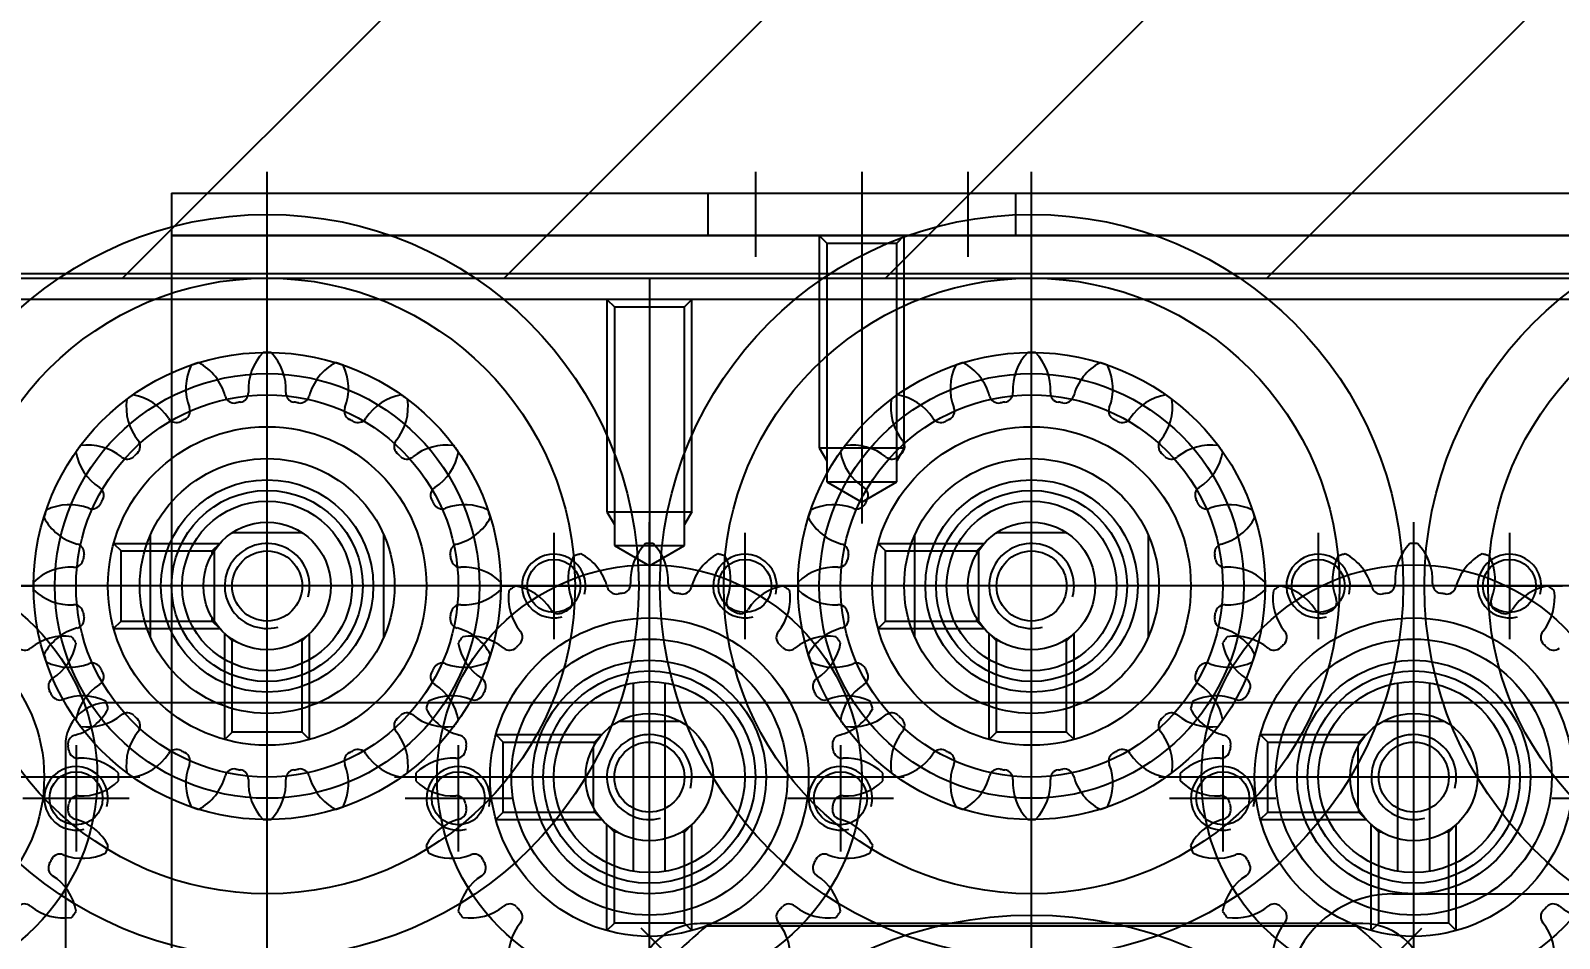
# Model space of a CAD drawing. Header units: inches. Extents: x 0 to 77285, y -118 to 40065.
# Drawn here: x 14942.5 to 15014.5, y 25664.5 to 25707.2 of the extents above; entities that cross this region are included whole.
import ezdxf

# ---------------------------------------------------------------- set-up
doc = ezdxf.new("R2010")
doc.units = ezdxf.units.IN
doc.header["$LTSCALE"] = 5
doc.header["$MEASUREMENT"] = 0
doc.layers.add('A', color=8, linetype='Continuous')
doc.styles.add('SCI', font='')
doc.styles.get('SCI').set_extended_font_data('Gulim')
doc.dimstyles.new('SCH', dxfattribs={"dimtxt": 2.5, "dimasz": 2, "dimexe": 1.25, "dimexo": 0.625, "dimtad": 1, "dimdec": 8, "dimtxsty": 'SCI', "dimcen": 2.5, "dimclrd": 4, "dimclre": 4, "dimclrt": 7, "dimadec": 8, "dimazin": 2, "dimtfac": 1, "dimtdec": 8, "dimtmove": 0, "dimatfit": 3, "dimfxl": 1, "dimarcsym": 0})

# ---------------------------------------------------------------- blocks, each defined once
blk = doc.blocks.new('A$Cc399747e')
h = blk.add_hatch()
h.set_pattern_fill('ANSI31', color=256, scale=4)
h.set_pattern_definition([(45, (9521.272, 63861.461), (-8.980256, 8.980256), [])])
h.paths.add_polyline_path([(2341.792, 581), (1941.792, 581), (1941.792, 281), (2341.792, 281)])
at = {"ltscale": 4}
for p, q in [((2339.292, 603), (2339.292, 651.8)), ((2106.292, 601), (2337.292, 601)), ((1627.792, 582), (2635.792, 582)), ((1627.792, 580.8), (2635.792, 580.8))]:
    blk.add_line(p, q, dxfattribs=at)
for p, q in [((2312.177, 648.385), (2275.407, 611.615)), ((2275.407, 648.385), (2312.177, 611.615)), ((2334.292, 579), (2334.292, 640)), ((2275.792, 616.5), (2275.792, 592.5)), ((2311.792, 616.5), (2311.792, 592.5)), ((2293.792, 615), (2293.792, 576)), ((2329.792, 615), (2329.792, 576)), ((2275.792, 612), (2275.792, 597)), ((2311.792, 612), (2311.792, 597)), ((2273.792, 611.729), (2273.792, 606.736)), ((2273.792, 611.729), (2274.142, 611.379)), ((2274.142, 611.379), (2277.442, 611.379)), ((2274.142, 611.379), (2274.142, 607.086)), ((2277.792, 611.729), (2277.442, 611.379)), ((2277.442, 611.379), (2277.442, 607.086)), ((2277.792, 611.729), (2277.792, 606.736)), ((2278.192, 611.4), (2309.392, 611.4)), ((2309.081, 611.5), (2278.503, 611.5)), ((2309.792, 611.729), (2309.792, 606.736)), ((2309.792, 611.729), (2310.142, 611.379)), ((2310.142, 611.379), (2313.442, 611.379)), ((2310.142, 611.379), (2310.142, 607.086)), ((2313.792, 611.729), (2313.442, 611.379)), ((2313.442, 611.379), (2313.442, 607.086)), ((2313.792, 611.729), (2313.792, 606.736)), ((2276.792, 610), (2166.792, 610)), ((2275.792, 610), (2275.792, 599)), ((2311.792, 610), (2311.792, 599)), ((2275.042, 608.937), (2275.042, 600.063)), ((2276.542, 608.937), (2276.542, 600.063)), ((2293.792, 608.5), (2293.792, 582.5)), ((2293.792, 608.5), (2293.792, 582.5)), ((2311.042, 608.937), (2311.042, 600.063)), ((2312.542, 608.937), (2312.542, 600.063)), ((2329.792, 608.5), (2329.792, 582.5)), ((2329.792, 608.5), (2329.792, 582.5)), ((2284.792, 603), (2284.792, 608)), ((2302.792, 603), (2302.792, 608)), ((2320.792, 603), (2320.792, 608)), ((2338.792, 603), (2338.792, 608)), ((2274.142, 607.086), (2273.792, 606.736)), ((2274.142, 607.086), (2274.271, 607.086)), ((2277.313, 607.086), (2277.442, 607.086)), ((2277.442, 607.086), (2277.792, 606.736)), ((2293.792, 607.5), (2293.792, 583.5)), ((2310.142, 607.086), (2309.792, 606.736)), ((2310.142, 607.086), (2310.271, 607.086)), ((2313.313, 607.086), (2313.442, 607.086)), ((2313.442, 607.086), (2313.792, 606.736)), ((2329.792, 607.5), (2329.792, 583.5)), ((2283.021, 606.5), (2278.028, 606.5)), ((2278.378, 606.15), (2278.028, 606.5)), ((2283.021, 606.5), (2282.671, 606.15)), ((2319.021, 606.5), (2314.028, 606.5)), ((2314.378, 606.15), (2314.028, 606.5)), ((2319.021, 606.5), (2318.671, 606.15)), ((2278.378, 606.15), (2278.378, 606.021)), ((2282.671, 606.15), (2278.378, 606.15)), ((2278.433, 603.077), (2278.433, 605.923)), ((2282.671, 606.15), (2282.671, 602.85)), ((2314.378, 606.15), (2314.378, 606.021)), ((2318.671, 606.15), (2314.378, 606.15)), ((2314.433, 603.077), (2314.433, 605.923)), ((2318.671, 606.15), (2318.671, 602.85)), ((2269.292, 605.5), (2264.292, 605.5)), ((2287.292, 605.5), (2282.292, 605.5)), ((2305.292, 605.5), (2300.292, 605.5)), ((2323.292, 605.5), (2318.292, 605.5)), ((2341.292, 605.5), (2336.292, 605.5)), ((2263.792, 604.5), (2287.792, 604.5)), ((2268.292, 604.5), (2283.292, 604.5)), ((2270.292, 604.5), (2281.292, 604.5)), ((2299.792, 604.5), (2323.792, 604.5)), ((2304.292, 604.5), (2319.292, 604.5)), ((2306.292, 604.5), (2317.292, 604.5)), ((2335.792, 604.5), (2359.792, 604.5)), ((2340.292, 604.5), (2355.292, 604.5)), ((2278.378, 602.85), (2278.028, 602.5)), ((2278.378, 602.98), (2278.378, 602.85)), ((2282.671, 602.85), (2278.378, 602.85)), ((2283.021, 602.5), (2282.671, 602.85)), ((2291.792, 602.729), (2291.792, 597.736)), ((2291.792, 602.729), (2292.142, 602.379)), ((2295.792, 602.729), (2295.442, 602.379)), ((2295.792, 602.729), (2295.792, 597.736)), ((2314.378, 602.85), (2314.028, 602.5)), ((2314.378, 602.98), (2314.378, 602.85)), ((2318.671, 602.85), (2314.378, 602.85)), ((2319.021, 602.5), (2318.671, 602.85)), ((2327.792, 602.729), (2327.792, 597.736)), ((2327.792, 602.729), (2328.142, 602.379)), ((2331.792, 602.729), (2331.442, 602.379)), ((2331.792, 602.729), (2331.792, 597.736)), ((2283.021, 602.5), (2278.028, 602.5)), ((2292.142, 602.379), (2295.442, 602.379)), ((2292.142, 602.379), (2292.142, 598.086)), ((2295.442, 602.379), (2295.442, 598.086)), ((2319.021, 602.5), (2314.028, 602.5)), ((2328.142, 602.379), (2331.442, 602.379)), ((2328.142, 602.379), (2328.142, 598.086)), ((2331.442, 602.379), (2331.442, 598.086)), ((2277.215, 601.859), (2274.369, 601.859)), ((2313.215, 601.859), (2310.369, 601.859)), ((2271.292, 593), (2271.292, 598)), ((2280.292, 593), (2280.292, 598)), ((2288.292, 597.898), (2288.292, 593.102)), ((2292.142, 598.086), (2291.792, 597.736)), ((2292.142, 598.086), (2292.271, 598.086)), ((2295.313, 598.086), (2295.442, 598.086)), ((2295.442, 598.086), (2295.792, 597.736)), ((2299.292, 597.898), (2299.292, 593.102)), ((2307.292, 593), (2307.292, 598)), ((2316.292, 593), (2316.292, 598)), ((2324.292, 597.898), (2324.292, 593.102)), ((2328.142, 598.086), (2327.792, 597.736)), ((2328.142, 598.086), (2328.271, 598.086)), ((2331.313, 598.086), (2331.442, 598.086)), ((2331.442, 598.086), (2331.792, 597.736)), ((2335.292, 597.898), (2335.292, 593.102)), ((2301.021, 597.5), (2296.028, 597.5)), ((2296.378, 597.15), (2296.028, 597.5)), ((2296.293, 593.843), (2296.293, 597.157)), ((2296.378, 597.15), (2296.378, 597.021)), ((2300.671, 597.15), (2296.378, 597.15)), ((2301.021, 597.5), (2300.671, 597.15)), ((2300.671, 597.15), (2300.671, 593.85)), ((2337.021, 597.5), (2332.028, 597.5)), ((2332.378, 597.15), (2332.028, 597.5)), ((2332.293, 593.843), (2332.293, 597.157)), ((2332.378, 597.15), (2332.378, 597.021)), ((2336.671, 597.15), (2332.378, 597.15)), ((2337.021, 597.5), (2336.671, 597.15)), ((2336.671, 597.15), (2336.671, 593.85)), ((2238.292, 595.5), (2277.292, 595.5)), ((2244.792, 595.5), (2270.792, 595.5)), ((2244.792, 595.5), (2270.792, 595.5)), ((2245.792, 595.5), (2269.792, 595.5)), ((2273.792, 595.5), (2268.792, 595.5)), ((2274.292, 595.5), (2313.292, 595.5)), ((2282.792, 595.5), (2277.792, 595.5)), ((2280.792, 595.5), (2306.792, 595.5)), ((2280.792, 595.5), (2306.792, 595.5)), ((2281.792, 595.5), (2305.792, 595.5)), ((2309.792, 595.5), (2304.792, 595.5)), ((2310.292, 595.5), (2349.292, 595.5)), ((2311.792, 581), (2311.792, 595.553)), ((2318.792, 595.5), (2313.792, 595.5)), ((2316.792, 595.5), (2342.792, 595.5)), ((2316.792, 595.5), (2342.792, 595.5)), ((2317.792, 595.5), (2341.792, 595.5)), ((2345.792, 595.5), (2340.792, 595.5)), ((2311.792, 594.553), (2310.142, 593.6)), ((2313.442, 593.6), (2311.792, 594.553)), ((2296.378, 593.85), (2296.028, 593.5)), ((2301.021, 593.5), (2296.028, 593.5)), ((2296.378, 593.98), (2296.378, 593.85)), ((2300.671, 593.85), (2296.378, 593.85)), ((2301.021, 593.5), (2300.671, 593.85)), ((2313.442, 593.6), (2310.142, 593.6)), ((2310.142, 593.6), (2310.142, 582.35)), ((2313.442, 582.35), (2313.442, 593.6)), ((2332.378, 593.85), (2332.028, 593.5)), ((2337.021, 593.5), (2332.028, 593.5)), ((2332.378, 593.98), (2332.378, 593.85)), ((2336.671, 593.85), (2332.378, 593.85)), ((2337.021, 593.5), (2336.671, 593.85)), ((2292.135, 592.999), (2295.449, 592.999)), ((2309.792, 592), (2310.142, 592.606)), ((2313.792, 592), (2313.442, 592.606)), ((2328.135, 592.999), (2331.449, 592.999)), ((2301.792, 578), (2301.792, 592.553)), ((2313.792, 592), (2309.792, 592)), ((2309.792, 592), (2309.792, 582)), ((2313.792, 582), (2313.792, 592)), ((2301.792, 591.553), (2300.142, 590.6)), ((2303.442, 590.6), (2301.792, 591.553)), ((2303.442, 590.6), (2300.142, 590.6)), ((2300.142, 590.6), (2300.142, 579.35)), ((2303.442, 579.35), (2303.442, 590.6)), ((2299.792, 589), (2300.142, 589.606)), ((2303.792, 589), (2299.792, 589)), ((2299.792, 589), (2299.792, 579)), ((2303.792, 589), (2303.442, 589.606)), ((2303.792, 579), (2303.792, 589)), ((1627.792, 582), (2635.792, 582)), ((2310.142, 582.35), (2309.792, 582)), ((2313.442, 582.35), (2310.142, 582.35)), ((2313.792, 582), (2313.442, 582.35)), ((2341.792, 581), (1941.792, 581)), ((2341.792, 581), (1941.792, 581)), ((2296.792, 576), (2296.792, 580)), ((2301.792, 576), (2301.792, 580)), ((2306.792, 576), (2306.792, 580)), ((2109.292, 579), (2334.292, 579)), ((2334.292, 579), (2109.292, 579)), ((2294.542, 577), (2294.542, 579)), ((2300.142, 579.35), (2299.792, 579)), ((2303.442, 579.35), (2300.142, 579.35)), ((2303.792, 579), (2303.442, 579.35)), ((2309.042, 577), (2309.042, 579)), ((2334.292, 577), (2334.292, 579)), ((2334.292, 577), (2109.292, 577))]:
    blk.add_line(p, q)
for centre, radius in [((2293.792, 630), 19), ((2293.792, 630), 19), ((2275.792, 604.5), 10), ((2311.792, 604.5), 10), ((2347.792, 604.5), 10), ((2257.792, 595.5), 17.5), ((2293.792, 595.5), 17.5), ((2329.792, 595.5), 17.5), ((2275.792, 604.5), 7.5), ((2311.792, 604.5), 7.5), ((2347.792, 604.5), 7.5), ((2275.792, 604.5), 6.5), ((2311.792, 604.5), 6.5), ((2257.792, 595.5), 14.5), ((2275.792, 604.5), 5.5), ((2293.792, 595.5), 14.5), ((2311.792, 604.5), 5.5), ((2329.792, 595.5), 14.5), ((2275.792, 604.5), 5), ((2311.792, 604.5), 5), ((2275.792, 604.5), 4.5), ((2275.792, 604.5), 4.5), ((2311.792, 604.5), 4.5), ((2311.792, 604.5), 4.5), ((2275.792, 604.5), 3), ((2275.792, 604.5), 3), ((2311.792, 604.5), 3), ((2311.792, 604.5), 3), ((2293.792, 595.5), 11), ((2284.792, 605.5), 1.25), ((2302.792, 605.5), 1.25), ((2329.792, 595.5), 11), ((2320.792, 605.5), 1.25), ((2338.792, 605.5), 1.25), ((2275.792, 604.5), 1.65), ((2311.792, 604.5), 1.65), ((2293.792, 595.5), 10), ((2329.792, 595.5), 10), ((2293.792, 595.5), 9), ((2329.792, 595.5), 9), ((2293.792, 595.5), 7.5), ((2329.792, 595.5), 7.5), ((2293.792, 595.5), 6), ((2329.792, 595.5), 6), ((2293.792, 595.5), 5), ((2329.792, 595.5), 5), ((2293.792, 595.5), 4.5), ((2329.792, 595.5), 4.5), ((2293.792, 595.5), 4), ((2329.792, 595.5), 4), ((2293.792, 595.5), 3), ((2293.792, 595.5), 3), ((2329.792, 595.5), 3), ((2329.792, 595.5), 3), ((2293.792, 595.5), 1.65), ((2329.792, 595.5), 1.65), ((2271.292, 595.5), 1.25), ((2280.292, 595.5), 1.25), ((2307.292, 595.5), 1.25), ((2316.292, 595.5), 1.25)]:
    blk.add_circle(centre, radius)
for centre, radius, start, end in [((2336.792, 612), 5, 0, 90), ((2276.792, 615), 5, 270, 0), ((2278.192, 614.4), 3, 180, 270), ((2293.792, 630), 24, 219.57122, 230.42878), ((2293.792, 630), 24, 309.57122, 320.42878), ((2309.392, 614.4), 3, 270, 0), ((2271.655, 612.937), 2.5, 171.86546, 219.15785), ((2279.929, 612.937), 2.5, 320.84215, 8.13454), ((2307.655, 612.937), 2.5, 171.86546, 219.15785), ((2315.929, 612.937), 2.5, 320.84215, 8.13454), ((2269.374, 611.08), 0.442, 314.28904, 39.15785), ((2282.21, 611.08), 0.442, 140.84215, 225.71096), ((2305.374, 611.08), 0.442, 314.28904, 39.15785), ((2318.21, 611.08), 0.442, 140.84215, 225.71096), ((2267.355, 608.637), 2.5, 50.84215, 98.13454), ((2269.213, 610.918), 0.442, 230.84215, 315.71096), ((2275.792, 604.5), 8.75, 135, 135.71096), ((2275.792, 604.5), 8.75, 134.28904, 135), ((2275.792, 604.5), 8.75, 45, 45.71096), ((2275.792, 604.5), 8.75, 44.28904, 45), ((2282.372, 610.918), 0.442, 224.28904, 309.15785), ((2284.229, 608.637), 2.5, 81.86546, 129.15785), ((2282.334, 611.246), 2.5, 302.84215, 350.13454), ((2275.792, 604.5), 11, 36, 36.94936), ((2275.792, 604.5), 11, 35.05064, 36), ((2311.792, 604.5), 11, 144, 144.94936), ((2305.25, 611.246), 2.5, 189.86546, 237.15785), ((2311.792, 604.5), 11, 143.05064, 144), ((2303.355, 608.637), 2.5, 50.84215, 98.13454), ((2305.213, 610.918), 0.442, 230.84215, 315.71096), ((2311.792, 604.5), 8.75, 135, 135.71096), ((2311.792, 604.5), 8.75, 134.28904, 135), ((2311.792, 604.5), 8.75, 45, 45.71096), ((2311.792, 604.5), 8.75, 44.28904, 45), ((2318.372, 610.918), 0.442, 224.28904, 309.15785), ((2320.229, 608.637), 2.5, 81.86546, 129.15785), ((2318.334, 611.246), 2.5, 302.84215, 350.13454), ((2311.792, 604.5), 11, 36, 36.94936), ((2311.792, 604.5), 11, 35.05064, 36), ((2347.792, 604.5), 11, 144, 144.94936), ((2341.25, 611.246), 2.5, 189.86546, 237.15785), ((2347.792, 604.5), 11, 143.05064, 144), ((2339.355, 608.637), 2.5, 50.84215, 98.13454), ((2341.213, 610.918), 0.442, 230.84215, 315.71096), ((2283.929, 608.774), 0.442, 122.84215, 207.71096), ((2303.655, 608.774), 0.442, 332.28904, 57.15785), ((2319.929, 608.774), 0.442, 122.84215, 207.71096), ((2339.655, 608.774), 0.442, 332.28904, 57.15785), ((2275.792, 604.5), 8.75, 27, 27.71096), ((2275.792, 604.5), 8.75, 26.28904, 27), ((2311.792, 604.5), 8.75, 153, 153.71096), ((2311.792, 604.5), 8.75, 152.28904, 153), ((2311.792, 604.5), 8.75, 27, 27.71096), ((2311.792, 604.5), 8.75, 26.28904, 27), ((2347.792, 604.5), 8.75, 153, 153.71096), ((2347.792, 604.5), 8.75, 152.28904, 153), ((2284.033, 608.571), 0.442, 206.28904, 291.15785), ((2285.095, 605.828), 2.5, 63.86546, 111.15785), ((2284.098, 608.894), 2.5, 284.84215, 332.13454), ((2275.792, 604.5), 11, 18, 18.94936), ((2275.792, 604.5), 11, 17.05064, 18), ((2311.792, 604.5), 11, 162, 162.94936), ((2303.486, 608.894), 2.5, 207.86546, 255.15785), ((2311.792, 604.5), 11, 161.05064, 162), ((2302.489, 605.828), 2.5, 68.84215, 116.13454), ((2303.551, 608.571), 0.442, 248.84215, 333.71096), ((2320.033, 608.571), 0.442, 206.28904, 291.15785), ((2321.095, 605.828), 2.5, 63.86546, 111.15785), ((2320.098, 608.894), 2.5, 284.84215, 332.13454), ((2311.792, 604.5), 11, 18, 18.94936), ((2311.792, 604.5), 11, 17.05064, 18), ((2347.792, 604.5), 11, 162, 162.94936), ((2339.486, 608.894), 2.5, 207.86546, 255.15785), ((2347.792, 604.5), 11, 161.05064, 162), ((2338.489, 605.828), 2.5, 68.84215, 116.13454), ((2339.551, 608.571), 0.442, 248.84215, 333.71096), ((2284.792, 605.5), 1.5, 165, 105), ((2302.792, 605.5), 1.5, 165, 105), ((2320.792, 605.5), 1.5, 165, 105), ((2338.792, 605.5), 1.5, 165, 105), ((2275.792, 604.5), 2, 165, 105), ((2284.852, 606.051), 0.442, 104.84215, 189.71096), ((2295.404, 604.758), 2.5, 135.86546, 183.15785), ((2293.792, 595.5), 11, 90, 90.94936), ((2293.792, 595.5), 11, 89.05064, 90), ((2292.18, 604.758), 2.5, 356.84215, 44.13454), ((2302.732, 606.051), 0.442, 350.28904, 75.15785), ((2311.792, 604.5), 2, 165, 105), ((2320.852, 606.051), 0.442, 104.84215, 189.71096), ((2331.404, 604.758), 2.5, 135.86546, 183.15785), ((2329.792, 595.5), 11, 90, 90.94936), ((2329.792, 595.5), 11, 89.05064, 90), ((2328.18, 604.758), 2.5, 356.84215, 44.13454), ((2338.732, 606.051), 0.442, 350.28904, 75.15785), ((2275.792, 604.5), 8.75, 9, 9.71096), ((2275.792, 604.5), 8.75, 8.28904, 9), ((2284.888, 605.825), 0.442, 188.28904, 273.15785), ((2292.464, 604.803), 2.5, 153.86546, 201.15785), ((2293.792, 595.5), 11, 108, 108.94936), ((2293.792, 595.5), 11, 107.05064, 108), ((2289.398, 603.807), 2.5, 14.84215, 62.13454), ((2298.186, 603.807), 2.5, 117.86546, 165.15785), ((2293.792, 595.5), 11, 72, 72.94936), ((2293.792, 595.5), 11, 71.05064, 72), ((2295.12, 604.803), 2.5, 338.84215, 26.13454), ((2302.697, 605.825), 0.442, 266.84215, 351.71096), ((2311.792, 604.5), 8.75, 171, 171.71096), ((2311.792, 604.5), 8.75, 170.28904, 171), ((2311.792, 604.5), 8.75, 9, 9.71096), ((2311.792, 604.5), 8.75, 8.28904, 9), ((2320.888, 605.825), 0.442, 188.28904, 273.15785), ((2328.464, 604.803), 2.5, 153.86546, 201.15785), ((2329.792, 595.5), 11, 108, 108.94936), ((2329.792, 595.5), 11, 107.05064, 108), ((2325.398, 603.807), 2.5, 14.84215, 62.13454), ((2334.186, 603.807), 2.5, 117.86546, 165.15785), ((2329.792, 595.5), 11, 72, 72.94936), ((2329.792, 595.5), 11, 71.05064, 72), ((2331.12, 604.803), 2.5, 338.84215, 26.13454), ((2338.697, 605.825), 0.442, 266.84215, 351.71096), ((2347.792, 604.5), 8.75, 171, 171.71096), ((2347.792, 604.5), 8.75, 170.28904, 171), ((2285.05, 602.888), 2.5, 45.86546, 93.15785), ((2302.534, 602.888), 2.5, 86.84215, 134.13454), ((2321.05, 602.888), 2.5, 45.86546, 93.15785), ((2338.534, 602.888), 2.5, 86.84215, 134.13454), ((2285.05, 606.112), 2.5, 266.84215, 314.13454), ((2275.792, 604.5), 11, 360, 0.94936), ((2275.792, 604.5), 11, 359.05064, 0), ((2289.655, 603.937), 2.5, 171.86546, 219.15785), ((2293.792, 595.5), 11, 126, 126.94936), ((2293.792, 595.5), 11, 125.05064, 126), ((2287.046, 602.042), 2.5, 32.84215, 80.13454), ((2292.242, 604.56), 0.442, 194.84215, 279.71096), ((2293.792, 595.5), 8.75, 99, 99.71096), ((2293.792, 595.5), 8.75, 98.28904, 99), ((2292.467, 604.596), 0.442, 278.28904, 3.15785), ((2295.117, 604.596), 0.442, 176.84215, 261.71096), ((2293.792, 595.5), 8.75, 81, 81.71096), ((2293.792, 595.5), 8.75, 80.28904, 81), ((2295.343, 604.56), 0.442, 260.28904, 345.15785), ((2300.538, 602.042), 2.5, 99.86546, 147.15785), ((2297.929, 603.937), 2.5, 320.84215, 8.13454), ((2293.792, 595.5), 11, 54, 54.94936), ((2293.792, 595.5), 11, 53.05064, 54), ((2311.792, 604.5), 11, 179.05064, 180), ((2311.792, 604.5), 11, 180, 180.94936), ((2302.534, 606.112), 2.5, 225.86546, 273.15785), ((2321.05, 606.112), 2.5, 266.84215, 314.13454), ((2311.792, 604.5), 11, 360, 0.94936), ((2311.792, 604.5), 11, 359.05064, 0), ((2325.655, 603.937), 2.5, 171.86546, 219.15785), ((2329.792, 595.5), 11, 126, 126.94936), ((2329.792, 595.5), 11, 125.05064, 126), ((2323.046, 602.042), 2.5, 32.84215, 80.13454), ((2328.242, 604.56), 0.442, 194.84215, 279.71096), ((2329.792, 595.5), 8.75, 99, 99.71096), ((2329.792, 595.5), 8.75, 98.28904, 99), ((2328.467, 604.596), 0.442, 278.28904, 3.15785), ((2331.117, 604.596), 0.442, 176.84215, 261.71096), ((2329.792, 595.5), 8.75, 81, 81.71096), ((2329.792, 595.5), 8.75, 80.28904, 81), ((2331.343, 604.56), 0.442, 260.28904, 345.15785), ((2336.538, 602.042), 2.5, 99.86546, 147.15785), ((2333.929, 603.937), 2.5, 320.84215, 8.13454), ((2329.792, 595.5), 11, 54, 54.94936), ((2329.792, 595.5), 11, 53.05064, 54), ((2347.792, 604.5), 11, 179.05064, 180), ((2347.792, 604.5), 11, 180, 180.94936), ((2338.534, 606.112), 2.5, 225.86546, 273.15785), ((2284.888, 603.175), 0.442, 86.84215, 171.71096), ((2289.518, 603.637), 0.442, 212.84215, 297.71096), ((2289.721, 603.741), 0.442, 296.28904, 21.15785), ((2297.863, 603.741), 0.442, 158.84215, 243.71096), ((2298.066, 603.637), 0.442, 242.28904, 327.15785), ((2302.697, 603.175), 0.442, 8.28904, 93.15785), ((2320.888, 603.175), 0.442, 86.84215, 171.71096), ((2325.518, 603.637), 0.442, 212.84215, 297.71096), ((2325.721, 603.741), 0.442, 296.28904, 21.15785), ((2333.863, 603.741), 0.442, 158.84215, 243.71096), ((2334.066, 603.637), 0.442, 242.28904, 327.15785), ((2338.697, 603.175), 0.442, 8.28904, 93.15785), ((2284.852, 602.95), 0.442, 170.28904, 255.15785), ((2275.792, 604.5), 8.75, 350.28904, 351), ((2275.792, 604.5), 8.75, 351, 351.71096), ((2293.792, 595.5), 8.75, 117, 117.71096), ((2293.792, 595.5), 8.75, 116.28904, 117), ((2293.792, 595.5), 8.75, 63, 63.71096), ((2293.792, 595.5), 8.75, 62.28904, 63), ((2302.732, 602.95), 0.442, 284.84215, 9.71096), ((2311.792, 604.5), 8.75, 188.28904, 189), ((2311.792, 604.5), 8.75, 189, 189.71096), ((2320.852, 602.95), 0.442, 170.28904, 255.15785), ((2311.792, 604.5), 8.75, 350.28904, 351), ((2311.792, 604.5), 8.75, 351, 351.71096), ((2329.792, 595.5), 8.75, 117, 117.71096), ((2329.792, 595.5), 8.75, 116.28904, 117), ((2329.792, 595.5), 8.75, 63, 63.71096), ((2329.792, 595.5), 8.75, 62.28904, 63), ((2338.732, 602.95), 0.442, 284.84215, 9.71096), ((2347.792, 604.5), 8.75, 188.28904, 189), ((2347.792, 604.5), 8.75, 189, 189.71096), ((2284.098, 600.106), 2.5, 27.86546, 75.15785), ((2293.792, 595.5), 11, 144, 144.94936), ((2293.792, 595.5), 11, 143.05064, 144), ((2285.355, 599.637), 2.5, 50.84215, 98.13454), ((2287.374, 602.08), 0.442, 314.28904, 39.15785), ((2300.21, 602.08), 0.442, 140.84215, 225.71096), ((2302.229, 599.637), 2.5, 81.86546, 129.15785), ((2303.486, 600.106), 2.5, 104.84215, 152.13454), ((2293.792, 595.5), 11, 36, 36.94936), ((2293.792, 595.5), 11, 35.05064, 36), ((2320.098, 600.106), 2.5, 27.86546, 75.15785), ((2329.792, 595.5), 11, 144, 144.94936), ((2329.792, 595.5), 11, 143.05064, 144), ((2321.355, 599.637), 2.5, 50.84215, 98.13454), ((2323.374, 602.08), 0.442, 314.28904, 39.15785), ((2336.21, 602.08), 0.442, 140.84215, 225.71096), ((2338.229, 599.637), 2.5, 81.86546, 129.15785), ((2339.486, 600.106), 2.5, 104.84215, 152.13454), ((2329.792, 595.5), 11, 36, 36.94936), ((2329.792, 595.5), 11, 35.05064, 36), ((2287.25, 602.246), 2.5, 189.86546, 237.15785), ((2275.792, 604.5), 11, 342, 342.94936), ((2287.213, 601.918), 0.442, 230.84215, 315.71096), ((2293.792, 595.5), 8.75, 135, 135.71096), ((2293.792, 595.5), 8.75, 134.28904, 135), ((2293.792, 595.5), 8.75, 45, 45.71096), ((2293.792, 595.5), 8.75, 44.28904, 45), ((2300.372, 601.918), 0.442, 224.28904, 309.15785), ((2311.792, 604.5), 11, 197.05064, 198), ((2300.334, 602.246), 2.5, 302.84215, 350.13454), ((2323.25, 602.246), 2.5, 189.86546, 237.15785), ((2311.792, 604.5), 11, 342, 342.94936), ((2323.213, 601.918), 0.442, 230.84215, 315.71096), ((2329.792, 595.5), 8.75, 135, 135.71096), ((2329.792, 595.5), 8.75, 134.28904, 135), ((2329.792, 595.5), 8.75, 45, 45.71096), ((2329.792, 595.5), 8.75, 44.28904, 45), ((2336.372, 601.918), 0.442, 224.28904, 309.15785), ((2347.792, 604.5), 11, 197.05064, 198), ((2336.334, 602.246), 2.5, 302.84215, 350.13454), ((2275.792, 604.5), 8.75, 332.28904, 333), ((2275.792, 604.5), 8.75, 333, 333.71096), ((2284.033, 600.429), 0.442, 68.84215, 153.71096), ((2285.095, 603.172), 2.5, 248.84215, 296.13454), ((2275.792, 604.5), 11, 341.05064, 342), ((2311.792, 604.5), 11, 198, 198.94936), ((2302.489, 603.172), 2.5, 243.86546, 291.15785), ((2303.551, 600.429), 0.442, 26.28904, 111.15785), ((2311.792, 604.5), 8.75, 206.28904, 207), ((2311.792, 604.5), 8.75, 207, 207.71096), ((2311.792, 604.5), 8.75, 332.28904, 333), ((2311.792, 604.5), 8.75, 333, 333.71096), ((2320.033, 600.429), 0.442, 68.84215, 153.71096), ((2321.095, 603.172), 2.5, 248.84215, 296.13454), ((2311.792, 604.5), 11, 341.05064, 342), ((2347.792, 604.5), 11, 198, 198.94936), ((2338.489, 603.172), 2.5, 243.86546, 291.15785), ((2339.551, 600.429), 0.442, 26.28904, 111.15785), ((2347.792, 604.5), 8.75, 206.28904, 207), ((2347.792, 604.5), 8.75, 207, 207.71096), ((2283.929, 600.226), 0.442, 152.28904, 237.15785), ((2282.334, 597.754), 2.5, 9.86546, 57.15785), ((2285.655, 599.774), 0.442, 332.28904, 57.15785), ((2301.929, 599.774), 0.442, 122.84215, 207.71096), ((2305.25, 597.754), 2.5, 122.84215, 170.13454), ((2303.655, 600.226), 0.442, 302.84215, 27.71096), ((2319.929, 600.226), 0.442, 152.28904, 237.15785), ((2318.334, 597.754), 2.5, 9.86546, 57.15785), ((2321.655, 599.774), 0.442, 332.28904, 57.15785), ((2337.929, 599.774), 0.442, 122.84215, 207.71096), ((2341.25, 597.754), 2.5, 122.84215, 170.13454), ((2339.655, 600.226), 0.442, 302.84215, 27.71096), ((2293.792, 595.5), 11, 161.05064, 162), ((2284.489, 596.828), 2.5, 68.84215, 116.13454), ((2285.551, 599.571), 0.442, 248.84215, 333.71096), ((2293.792, 595.5), 8.75, 153, 153.71096), ((2293.792, 595.5), 8.75, 152.28904, 153), ((2293.792, 595.5), 8.75, 27, 27.71096), ((2293.792, 595.5), 8.75, 26.28904, 27), ((2302.033, 599.571), 0.442, 206.28904, 291.15785), ((2303.095, 596.828), 2.5, 63.86546, 111.15785), ((2293.792, 595.5), 11, 18, 18.94936), ((2329.792, 595.5), 11, 161.05064, 162), ((2320.489, 596.828), 2.5, 68.84215, 116.13454), ((2321.551, 599.571), 0.442, 248.84215, 333.71096), ((2329.792, 595.5), 8.75, 153, 153.71096), ((2329.792, 595.5), 8.75, 152.28904, 153), ((2329.792, 595.5), 8.75, 27, 27.71096), ((2329.792, 595.5), 8.75, 26.28904, 27), ((2338.033, 599.571), 0.442, 206.28904, 291.15785), ((2339.095, 596.828), 2.5, 63.86546, 111.15785), ((2329.792, 595.5), 11, 18, 18.94936), ((2269.213, 598.082), 0.442, 44.28904, 129.15785), ((2275.792, 604.5), 8.75, 224.28904, 225), ((2275.792, 604.5), 8.75, 315, 315.71096), ((2282.372, 598.082), 0.442, 50.84215, 135.71096), ((2284.229, 600.363), 2.5, 230.84215, 278.13454), ((2293.792, 595.5), 11, 162, 162.94936), ((2285.486, 599.894), 2.5, 207.86546, 255.15785), ((2302.098, 599.894), 2.5, 284.84215, 332.13454), ((2303.355, 600.363), 2.5, 261.86546, 309.15785), ((2293.792, 595.5), 11, 17.05064, 18), ((2305.213, 598.082), 0.442, 44.28904, 129.15785), ((2311.792, 604.5), 8.75, 224.28904, 225), ((2311.792, 604.5), 8.75, 315, 315.71096), ((2318.372, 598.082), 0.442, 50.84215, 135.71096), ((2320.229, 600.363), 2.5, 230.84215, 278.13454), ((2329.792, 595.5), 11, 162, 162.94936), ((2321.486, 599.894), 2.5, 207.86546, 255.15785), ((2338.098, 599.894), 2.5, 284.84215, 332.13454), ((2339.355, 600.363), 2.5, 261.86546, 309.15785), ((2329.792, 595.5), 11, 17.05064, 18), ((2341.213, 598.082), 0.442, 44.28904, 129.15785), ((2271.655, 596.063), 2.5, 140.84215, 188.13454), ((2275.792, 604.5), 8.75, 225, 225.71096), ((2269.374, 597.921), 0.442, 320.84215, 45.71096), ((2282.21, 597.921), 0.442, 134.28904, 219.15785), ((2279.929, 596.063), 2.5, 351.86546, 39.15785), ((2275.792, 604.5), 8.75, 314.28904, 315), ((2275.792, 604.5), 11, 323.05064, 324), ((2275.792, 604.5), 11, 324, 324.94936), ((2311.792, 604.5), 11, 215.05064, 216), ((2311.792, 604.5), 11, 216, 216.94936), ((2307.655, 596.063), 2.5, 140.84215, 188.13454), ((2311.792, 604.5), 8.75, 225, 225.71096), ((2305.374, 597.921), 0.442, 320.84215, 45.71096), ((2318.21, 597.921), 0.442, 134.28904, 219.15785), ((2315.929, 596.063), 2.5, 351.86546, 39.15785), ((2311.792, 604.5), 8.75, 314.28904, 315), ((2311.792, 604.5), 11, 323.05064, 324), ((2311.792, 604.5), 11, 324, 324.94936), ((2347.792, 604.5), 11, 215.05064, 216), ((2347.792, 604.5), 11, 216, 216.94936), ((2271.292, 595.5), 1.5, 165, 105), ((2280.292, 595.5), 1.5, 165, 105), ((2284.732, 597.051), 0.442, 350.28904, 75.15785), ((2293.792, 595.5), 8.75, 170.28904, 171), ((2293.792, 595.5), 2, 165, 105), ((2302.852, 597.051), 0.442, 104.84215, 189.71096), ((2293.792, 595.5), 8.75, 9, 9.71096), ((2307.292, 595.5), 1.5, 165, 105), ((2316.292, 595.5), 1.5, 165, 105), ((2320.732, 597.051), 0.442, 350.28904, 75.15785), ((2329.792, 595.5), 8.75, 170.28904, 171), ((2329.792, 595.5), 2, 165, 105), ((2338.852, 597.051), 0.442, 104.84215, 189.71096), ((2329.792, 595.5), 8.75, 9, 9.71096), ((2269.046, 597.958), 2.5, 279.86546, 327.15785), ((2271.518, 596.363), 0.442, 62.28904, 147.15785), ((2275.792, 604.5), 8.75, 242.28904, 243), ((2275.792, 604.5), 8.75, 243, 243.71096), ((2271.721, 596.259), 0.442, 338.84215, 63.71096), ((2279.863, 596.259), 0.442, 116.28904, 201.15785), ((2275.792, 604.5), 8.75, 296.28904, 297), ((2275.792, 604.5), 8.75, 297, 297.71096), ((2280.066, 596.363), 0.442, 32.84215, 117.71096), ((2282.538, 597.958), 2.5, 212.84215, 260.13454), ((2284.534, 593.888), 2.5, 86.84215, 134.13454), ((2284.697, 596.825), 0.442, 266.84215, 351.71096), ((2293.792, 595.5), 8.75, 171, 171.71096), ((2293.792, 595.5), 8.75, 8.28904, 9), ((2302.888, 596.825), 0.442, 188.28904, 273.15785), ((2303.05, 593.888), 2.5, 45.86546, 93.15785), ((2305.046, 597.958), 2.5, 279.86546, 327.15785), ((2307.518, 596.363), 0.442, 62.28904, 147.15785), ((2311.792, 604.5), 8.75, 242.28904, 243), ((2311.792, 604.5), 8.75, 243, 243.71096), ((2307.721, 596.259), 0.442, 338.84215, 63.71096), ((2315.863, 596.259), 0.442, 116.28904, 201.15785), ((2311.792, 604.5), 8.75, 296.28904, 297), ((2311.792, 604.5), 8.75, 297, 297.71096), ((2316.066, 596.363), 0.442, 32.84215, 117.71096), ((2318.538, 597.958), 2.5, 212.84215, 260.13454), ((2320.534, 593.888), 2.5, 86.84215, 134.13454), ((2320.697, 596.825), 0.442, 266.84215, 351.71096), ((2329.792, 595.5), 8.75, 171, 171.71096), ((2329.792, 595.5), 8.75, 8.28904, 9), ((2338.888, 596.825), 0.442, 188.28904, 273.15785), ((2339.05, 593.888), 2.5, 45.86546, 93.15785), ((2275.792, 604.5), 11, 233.05064, 234), ((2275.792, 604.5), 11, 234, 234.94936), ((2274.464, 595.197), 2.5, 158.84215, 206.13454), ((2271.398, 596.194), 2.5, 297.86546, 345.15785), ((2274.242, 595.44), 0.442, 80.28904, 165.15785), ((2275.792, 604.5), 8.75, 260.28904, 261), ((2275.792, 604.5), 8.75, 261, 261.71096), ((2274.467, 595.405), 0.442, 356.84215, 81.71096), ((2277.117, 595.405), 0.442, 98.28904, 183.15785), ((2275.792, 604.5), 8.75, 278.28904, 279), ((2275.792, 604.5), 8.75, 279, 279.71096), ((2277.343, 595.44), 0.442, 14.84215, 99.71096), ((2280.186, 596.194), 2.5, 194.84215, 242.13454), ((2277.12, 595.197), 2.5, 333.86546, 21.15785), ((2275.792, 604.5), 11, 305.05064, 306), ((2275.792, 604.5), 11, 306, 306.94936), ((2293.792, 595.5), 11, 179.05064, 180), ((2293.792, 595.5), 11, 180, 180.94936), ((2293.792, 595.5), 11, 360, 0.94936), ((2293.792, 595.5), 11, 359.05064, 0), ((2311.792, 604.5), 11, 233.05064, 234), ((2311.792, 604.5), 11, 234, 234.94936), ((2310.464, 595.197), 2.5, 158.84215, 206.13454), ((2307.398, 596.194), 2.5, 297.86546, 345.15785), ((2310.242, 595.44), 0.442, 80.28904, 165.15785), ((2311.792, 604.5), 8.75, 260.28904, 261), ((2311.792, 604.5), 8.75, 261, 261.71096), ((2310.467, 595.405), 0.442, 356.84215, 81.71096), ((2313.117, 595.405), 0.442, 98.28904, 183.15785), ((2311.792, 604.5), 8.75, 278.28904, 279), ((2311.792, 604.5), 8.75, 279, 279.71096), ((2313.343, 595.44), 0.442, 14.84215, 99.71096), ((2316.186, 596.194), 2.5, 194.84215, 242.13454), ((2313.12, 595.197), 2.5, 333.86546, 21.15785), ((2311.792, 604.5), 11, 305.05064, 306), ((2311.792, 604.5), 11, 306, 306.94936), ((2329.792, 595.5), 11, 179.05064, 180), ((2329.792, 595.5), 11, 180, 180.94936), ((2329.792, 595.5), 11, 360, 0.94936), ((2329.792, 595.5), 11, 359.05064, 0), ((2277.404, 595.243), 2.5, 176.84215, 224.13454), ((2274.18, 595.243), 2.5, 315.86546, 3.15785), ((2284.534, 597.112), 2.5, 225.86546, 273.15785), ((2303.05, 597.112), 2.5, 266.84215, 314.13454), ((2313.404, 595.243), 2.5, 176.84215, 224.13454), ((2310.18, 595.243), 2.5, 315.86546, 3.15785), ((2320.534, 597.112), 2.5, 225.86546, 273.15785), ((2339.05, 597.112), 2.5, 266.84215, 314.13454), ((2275.792, 604.5), 11, 251.05064, 252), ((2275.792, 604.5), 11, 252, 252.94936), ((2275.792, 604.5), 11, 287.05064, 288), ((2275.792, 604.5), 11, 288, 288.94936), ((2284.697, 594.175), 0.442, 8.28904, 93.15785), ((2284.732, 593.95), 0.442, 284.84215, 9.71096), ((2293.792, 595.5), 8.75, 188.28904, 189), ((2293.792, 595.5), 8.75, 189, 189.71096), ((2302.852, 593.95), 0.442, 170.28904, 255.15785), ((2293.792, 595.5), 8.75, 350.28904, 351), ((2293.792, 595.5), 8.75, 351, 351.71096), ((2302.888, 594.175), 0.442, 86.84215, 171.71096), ((2311.792, 604.5), 11, 251.05064, 252), ((2311.792, 604.5), 11, 252, 252.94936), ((2311.792, 604.5), 11, 287.05064, 288), ((2311.792, 604.5), 11, 288, 288.94936), ((2320.697, 594.175), 0.442, 8.28904, 93.15785), ((2320.732, 593.95), 0.442, 284.84215, 9.71096), ((2329.792, 595.5), 8.75, 188.28904, 189), ((2329.792, 595.5), 8.75, 189, 189.71096), ((2338.852, 593.95), 0.442, 170.28904, 255.15785), ((2329.792, 595.5), 8.75, 350.28904, 351), ((2329.792, 595.5), 8.75, 351, 351.71096), ((2338.888, 594.175), 0.442, 86.84215, 171.71096), ((2275.792, 604.5), 11, 269.05064, 270), ((2275.792, 604.5), 11, 270, 270.94936), ((2285.486, 591.106), 2.5, 104.84215, 152.13454), ((2302.098, 591.106), 2.5, 27.86546, 75.15785), ((2311.792, 604.5), 11, 269.05064, 270), ((2311.792, 604.5), 11, 270, 270.94936), ((2321.486, 591.106), 2.5, 104.84215, 152.13454), ((2338.098, 591.106), 2.5, 27.86546, 75.15785), ((2293.792, 595.5), 11, 197.05064, 198), ((2293.792, 595.5), 11, 198, 198.94936), ((2284.489, 594.172), 2.5, 243.86546, 291.15785), ((2285.551, 591.429), 0.442, 26.28904, 111.15785), ((2302.033, 591.429), 0.442, 68.84215, 153.71096), ((2303.095, 594.172), 2.5, 248.84215, 296.13454), ((2293.792, 595.5), 11, 341.05064, 342), ((2293.792, 595.5), 11, 342, 342.94936), ((2329.792, 595.5), 11, 197.05064, 198), ((2329.792, 595.5), 11, 198, 198.94936), ((2320.489, 594.172), 2.5, 243.86546, 291.15785), ((2321.551, 591.429), 0.442, 26.28904, 111.15785), ((2338.033, 591.429), 0.442, 68.84215, 153.71096), ((2339.095, 594.172), 2.5, 248.84215, 296.13454), ((2329.792, 595.5), 11, 341.05064, 342), ((2329.792, 595.5), 11, 342, 342.94936), ((2285.655, 591.226), 0.442, 302.84215, 27.71096), ((2293.792, 595.5), 8.75, 206.28904, 207), ((2293.792, 595.5), 8.75, 207, 207.71096), ((2301.929, 591.226), 0.442, 152.28904, 237.15785), ((2293.792, 595.5), 8.75, 332.28904, 333), ((2293.792, 595.5), 8.75, 333, 333.71096), ((2321.655, 591.226), 0.442, 302.84215, 27.71096), ((2329.792, 595.5), 8.75, 206.28904, 207), ((2329.792, 595.5), 8.75, 207, 207.71096), ((2337.929, 591.226), 0.442, 152.28904, 237.15785), ((2329.792, 595.5), 8.75, 332.28904, 333), ((2329.792, 595.5), 8.75, 333, 333.71096), ((2287.25, 588.754), 2.5, 122.84215, 170.13454), ((2300.334, 588.754), 2.5, 9.86546, 57.15785), ((2323.25, 588.754), 2.5, 122.84215, 170.13454), ((2336.334, 588.754), 2.5, 9.86546, 57.15785), ((2293.792, 595.5), 11, 215.05064, 216), ((2293.792, 595.5), 11, 216, 216.94936), ((2285.355, 591.363), 2.5, 261.86546, 309.15785), ((2287.213, 589.082), 0.442, 44.28904, 129.15785), ((2293.792, 595.5), 8.75, 224.28904, 225), ((2293.792, 595.5), 8.75, 225, 225.71096), ((2287.374, 588.921), 0.442, 320.84215, 45.71096), ((2300.21, 588.921), 0.442, 134.28904, 219.15785), ((2293.792, 595.5), 8.75, 314.28904, 315), ((2293.792, 595.5), 8.75, 315, 315.71096), ((2300.372, 589.082), 0.442, 50.84215, 135.71096), ((2302.229, 591.363), 2.5, 230.84215, 278.13454), ((2293.792, 595.5), 11, 323.05064, 324), ((2293.792, 595.5), 11, 324, 324.94936), ((2329.792, 595.5), 11, 215.05064, 216), ((2329.792, 595.5), 11, 216, 216.94936), ((2321.355, 591.363), 2.5, 261.86546, 309.15785), ((2323.213, 589.082), 0.442, 44.28904, 129.15785), ((2329.792, 595.5), 8.75, 224.28904, 225), ((2329.792, 595.5), 8.75, 225, 225.71096), ((2323.374, 588.921), 0.442, 320.84215, 45.71096), ((2336.21, 588.921), 0.442, 134.28904, 219.15785), ((2329.792, 595.5), 8.75, 314.28904, 315), ((2329.792, 595.5), 8.75, 315, 315.71096), ((2336.372, 589.082), 0.442, 50.84215, 135.71096), ((2338.229, 591.363), 2.5, 230.84215, 278.13454), ((2329.792, 595.5), 11, 323.05064, 324), ((2329.792, 595.5), 11, 324, 324.94936), ((2289.655, 587.063), 2.5, 140.84215, 188.13454), ((2297.929, 587.063), 2.5, 351.86546, 39.15785), ((2325.655, 587.063), 2.5, 140.84215, 188.13454), ((2333.929, 587.063), 2.5, 351.86546, 39.15785), ((2287.046, 588.958), 2.5, 279.86546, 327.15785), ((2289.518, 587.363), 0.442, 62.28904, 147.15785), ((2293.792, 595.5), 8.75, 242.28904, 243), ((2293.792, 595.5), 8.75, 243, 243.71096), ((2289.721, 587.259), 0.442, 338.84215, 63.71096), ((2297.863, 587.259), 0.442, 116.28904, 201.15785), ((2293.792, 595.5), 8.75, 296.28904, 297), ((2293.792, 595.5), 8.75, 297, 297.71096), ((2298.066, 587.363), 0.442, 32.84215, 117.71096), ((2300.538, 588.958), 2.5, 212.84215, 260.13454), ((2323.046, 588.958), 2.5, 279.86546, 327.15785), ((2325.518, 587.363), 0.442, 62.28904, 147.15785), ((2329.792, 595.5), 8.75, 242.28904, 243), ((2329.792, 595.5), 8.75, 243, 243.71096), ((2325.721, 587.259), 0.442, 338.84215, 63.71096), ((2333.863, 587.259), 0.442, 116.28904, 201.15785), ((2329.792, 595.5), 8.75, 296.28904, 297), ((2329.792, 595.5), 8.75, 297, 297.71096), ((2334.066, 587.363), 0.442, 32.84215, 117.71096), ((2336.538, 588.958), 2.5, 212.84215, 260.13454), ((2292.464, 586.197), 2.5, 158.84215, 206.13454), ((2292.242, 586.44), 0.442, 80.28904, 165.15785), ((2293.792, 595.5), 8.75, 260.28904, 261), ((2293.792, 595.5), 8.75, 261, 261.71096), ((2292.467, 586.405), 0.442, 356.84215, 81.71096), ((2295.117, 586.405), 0.442, 98.28904, 183.15785), ((2293.792, 595.5), 8.75, 278.28904, 279), ((2293.792, 595.5), 8.75, 279, 279.71096), ((2295.343, 586.44), 0.442, 14.84215, 99.71096), ((2295.12, 586.197), 2.5, 333.86546, 21.15785), ((2328.464, 586.197), 2.5, 158.84215, 206.13454), ((2328.242, 586.44), 0.442, 80.28904, 165.15785), ((2329.792, 595.5), 8.75, 260.28904, 261), ((2329.792, 595.5), 8.75, 261, 261.71096), ((2328.467, 586.405), 0.442, 356.84215, 81.71096), ((2331.117, 586.405), 0.442, 98.28904, 183.15785), ((2329.792, 595.5), 8.75, 278.28904, 279), ((2329.792, 595.5), 8.75, 279, 279.71096), ((2331.343, 586.44), 0.442, 14.84215, 99.71096), ((2331.12, 586.197), 2.5, 333.86546, 21.15785), ((2293.792, 595.5), 11, 233.05064, 234), ((2293.792, 595.5), 11, 234, 234.94936), ((2289.398, 587.194), 2.5, 297.86546, 345.15785), ((2295.404, 586.243), 2.5, 176.84215, 224.13454), ((2292.18, 586.243), 2.5, 315.86546, 3.15785), ((2298.186, 587.194), 2.5, 194.84215, 242.13454), ((2293.792, 595.5), 11, 305.05064, 306), ((2293.792, 595.5), 11, 306, 306.94936), ((2329.792, 595.5), 11, 233.05064, 234), ((2329.792, 595.5), 11, 234, 234.94936), ((2325.398, 587.194), 2.5, 297.86546, 345.15785), ((2331.404, 586.243), 2.5, 176.84215, 224.13454), ((2328.18, 586.243), 2.5, 315.86546, 3.15785), ((2334.186, 587.194), 2.5, 194.84215, 242.13454), ((2329.792, 595.5), 11, 305.05064, 306), ((2329.792, 595.5), 11, 306, 306.94936), ((2293.792, 595.5), 11, 251.05064, 252), ((2293.792, 595.5), 11, 252, 252.94936), ((2293.792, 595.5), 11, 287.05064, 288), ((2293.792, 595.5), 11, 288, 288.94936), ((2329.792, 595.5), 11, 251.05064, 252), ((2329.792, 595.5), 11, 252, 252.94936), ((2329.792, 595.5), 11, 287.05064, 288), ((2329.792, 595.5), 11, 288, 288.94936), ((2293.792, 595.5), 11, 269.05064, 270), ((2293.792, 595.5), 11, 270, 270.94936), ((2329.792, 595.5), 11, 269.05064, 270), ((2329.792, 595.5), 11, 270, 270.94936)]:
    blk.add_arc(centre, radius, start, end)
blk.add_arc((2337.292, 603), 2, 270, 0, dxfattribs=at)
blk = doc.blocks.new('*D366')
at = {"color": 4, "lineweight": -2, "transparency": 16777216}
for p, q in [((12554.65, 23925.55), (12554.65, 28076.143)), ((17979.65, 23925.05), (17979.65, 28076.143)), ((12714.65, 27976.143), (17819.65, 27976.143))]:
    blk.add_line(p, q, dxfattribs=at)
at = {"color": 4, "transparency": 16777216}
for points in [[(12714.65, 28002.81), (12714.65, 27949.477), (12554.65, 27976.143)], [(17819.65, 28002.81), (17819.65, 27949.477), (17979.65, 27976.143)]]:
    blk.add_solid(points, dxfattribs=at)
at = {"layer": 'Defpoints', "color": 0, "transparency": 16777216}
for p in [(17979.65, 27976.143), (12554.65, 23875.55), (17979.65, 23875.05)]:
    blk.add_point(p, dxfattribs=at)
at = {"color": 7, "transparency": 16777216, "insert": (15267.15, 28128.806), "char_height": 200, "attachment_point": 5, "style": 'SCI'}
blk.add_mtext('5425', dxfattribs=at)
blk = doc.blocks.new('*D367')
at = {"color": 4, "lineweight": -2, "transparency": 16777216}
for p, q in [((12554.65, 23925.55), (12554.65, 29140.675)), ((21064.65, 23433.05), (21064.65, 29140.675)), ((12714.65, 29040.675), (20904.65, 29040.675))]:
    blk.add_line(p, q, dxfattribs=at)
at = {"color": 4, "transparency": 16777216}
for points in [[(12714.65, 29067.342), (12714.65, 29014.009), (12554.65, 29040.675)], [(20904.65, 29067.342), (20904.65, 29014.009), (21064.65, 29040.675)]]:
    blk.add_solid(points, dxfattribs=at)
at = {"layer": 'Defpoints', "color": 0, "transparency": 16777216}
for p in [(21064.65, 29040.675), (12554.65, 23875.55), (21064.65, 23383.05)]:
    blk.add_point(p, dxfattribs=at)
at = {"color": 7, "transparency": 16777216, "insert": (16809.65, 29193.472), "char_height": 200, "attachment_point": 5, "style": 'SCI'}
blk.add_mtext('8510', dxfattribs=at)
blk = doc.blocks.new('*D374')
at = {"color": 4, "lineweight": -2, "transparency": 16777216}
for p, q in [((12554.65, 23925.55), (12554.65, 30215.876)), ((37924.65, 23433.05), (37924.65, 30215.876)), ((12714.65, 30115.876), (37764.65, 30115.876))]:
    blk.add_line(p, q, dxfattribs=at)
at = {"color": 4, "transparency": 16777216}
for points in [[(12714.65, 30142.543), (12714.65, 30089.21), (12554.65, 30115.876)], [(37764.65, 30142.543), (37764.65, 30089.21), (37924.65, 30115.876)]]:
    blk.add_solid(points, dxfattribs=at)
at = {"layer": 'Defpoints', "color": 0, "transparency": 16777216}
for p in [(37924.65, 30115.876), (12554.65, 23875.55), (37924.65, 23383.05)]:
    blk.add_point(p, dxfattribs=at)
at = {"color": 7, "transparency": 16777216, "insert": (25239.65, 30268.539), "char_height": 200, "attachment_point": 5, "style": 'SCI'}
blk.add_mtext('25370', dxfattribs=at)

msp = doc.modelspace()

# ---------------------------------------------------------------- block references
at = {"layer": 'A', "rotation": 180}
msp.add_blockref('A$Cc399747e', (17283.44187244, 26276.55060516), dxfattribs=at)

# ---------------------------------------------------------------- dimensions: what is measured, and where the dimension line sits
for base, p2, picture, middle in [((37924.649780898, 30115.8761734788), (37924.649780898, 23383.0504762948), '*D374', (25239.649780898, 30268.5392893244)), ((21064.649780898, 29040.6754827387), (21064.649780898, 23383.0504762948), '*D367', (16809.649780898, 29193.4717543765)), ((17979.649780898, 27976.1433020648), (17979.649780898, 23875.0504762948), '*D366', (15267.149780898, 28128.8064179103))]:
    dim = msp.add_linear_dim(base=base, p1=(12554.649780898, 23875.5504762968), p2=p2, dimstyle='SCH', override={"dimscale": 80})
    dim.commit()
    dim.dimension.update_dxf_attribs({"geometry": picture, "text_midpoint": middle})

doc.saveas('drawing.dxf')
